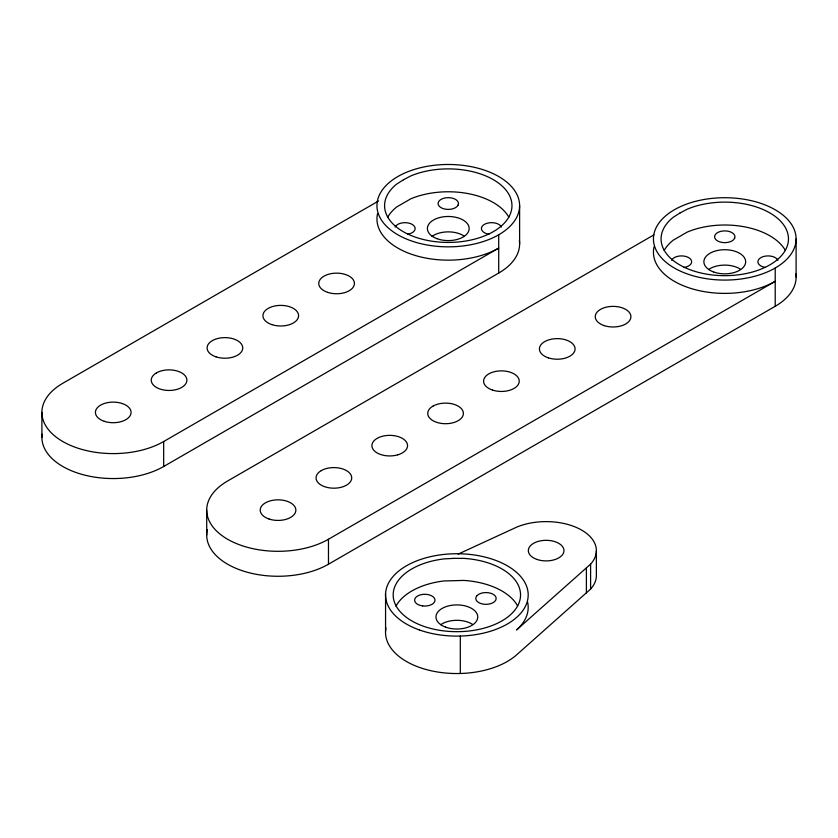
<?xml version="1.0" encoding="UTF-8"?>
<svg xmlns="http://www.w3.org/2000/svg" width="838" height="838" viewBox="0 0 838 838"><rect width="100%" height="100%" fill="white"/><g stroke="black" fill="none" stroke-linecap="round" stroke-linejoin="round"><path stroke-width="1.26" d="M527.615 602.187A71.324 41.177 0 0 1 516.533 629.966L590.601 564.11A50.228 28.995 0 0 0 579.257 528.809A50.228 28.995 0 0 0 517.151 526.924L458.187 554.096M385.951 627.892A71.324 41.177 0 0 0 432.785 671.123A71.324 41.177 0 0 0 516.533 654.928L590.601 589.072A50.228 28.995 0 0 0 596.373 575.947L596.373 550.985M432.062 236.326L434.325 234.954A20.887 12.057 0 0 1 461.445 234.567L463.823 235.876M708.56 269.564L710.813 268.191A20.887 12.057 0 0 1 737.943 267.804L740.31 269.113M378.598 200.963L62.787 383.291A71.324 41.177 0 0 0 62.787 441.532A71.324 41.177 0 0 0 163.672 441.532L498.715 248.09A71.324 41.177 0 0 1 416.727 255.904A71.324 41.177 0 0 1 377.561 213.596M42.12 434.136A71.324 41.177 0 0 0 83.371 474.769A71.324 41.177 0 0 0 163.672 466.494L498.715 273.052A71.324 41.177 0 0 0 519.392 240.695M653.923 234.87L227.601 481.002A71.324 41.177 0 0 0 227.601 539.243A71.324 41.177 0 0 0 328.475 539.243L775.213 281.327A71.324 41.177 0 0 1 693.225 289.141A71.324 41.177 0 0 1 654.049 246.833M207.321 529.71A71.324 41.177 0 0 0 246.487 572.019A71.324 41.177 0 0 0 328.475 564.204L775.213 306.289A71.324 41.177 0 0 0 795.88 273.932M407.603 234.221L410.065 233.634A10.192 5.887 0 0 0 410.065 223.442L407.603 222.856A10.192 5.887 0 0 0 395.127 227.014M684.101 267.458L686.563 266.872A10.192 5.887 0 0 0 686.563 256.679L684.101 256.093A10.192 5.887 0 0 0 671.626 260.251M765.44 267.458L762.978 266.872A10.192 5.887 0 0 1 762.978 256.679L765.44 256.093A10.192 5.887 0 0 1 777.915 260.251M488.952 234.221L486.49 233.634A10.192 5.887 0 0 1 486.49 223.442L488.952 222.856A10.192 5.887 0 0 1 501.428 227.014M796.1 238.893A71.324 41.177 0 0 1 689.108 274.56A71.324 41.177 0 0 1 689.108 203.236A71.324 41.177 0 0 1 796.1 238.893L796.1 277.169M775.213 268.013L775.213 306.289M590.601 564.11L590.601 589.072M586.39 567.955L586.39 592.916M519.612 205.656A71.324 41.177 0 0 1 412.61 241.323A71.324 41.177 0 0 1 412.61 169.999A71.324 41.177 0 0 1 519.612 205.656L519.612 243.931M498.715 234.776L498.715 273.052M460.313 636.052L460.313 673.49M385.564 593.681L385.564 631.119M328.475 539.243L328.475 564.204M206.714 510.122L206.714 535.084M163.672 441.532L163.672 466.494M41.9 412.411L41.9 437.373M395.965 606.199A63.688 36.767 0 0 1 443.868 580.975L463.77 580.42A63.688 36.767 0 0 1 517.706 606.115M440.662 624.75A20.887 12.057 0 0 1 454.73 620.361L458.009 620.319A20.887 12.057 0 0 1 472.423 624.31M387.711 217.178A63.688 36.767 0 0 1 396.751 206.923L410.84 198.795A63.688 36.767 0 0 1 508.844 217.178M664.199 250.415A63.688 36.767 0 0 1 673.249 240.16L687.338 232.032A63.688 36.767 0 0 1 785.342 250.415M476.906 595.766L476.015 597.211A10.192 5.887 0 0 0 489.078 604.062L491.487 603.402A10.192 5.887 0 0 0 492.817 594.1A10.192 5.887 0 0 0 476.906 595.766M458.124 205.059L457.098 206.473A10.192 5.887 0 0 1 439.458 206.473L438.431 205.059A10.192 5.887 0 0 1 448.278 197.653A10.192 5.887 0 0 1 458.124 205.059M734.612 238.296L733.596 239.71A10.192 5.887 0 0 1 715.945 239.71L714.929 238.296A10.192 5.887 0 0 1 724.776 230.89A10.192 5.887 0 0 1 734.612 238.296M156.465 372.889L154.642 374.115A17.828 10.297 0 0 0 156.465 387.449A17.828 10.297 0 0 0 179.552 388.497L181.678 387.449A17.828 10.297 0 0 0 181.678 372.889A17.828 10.297 0 0 0 156.465 372.889M321.268 470.61L319.456 471.836A17.828 10.297 0 0 0 321.268 485.171A17.828 10.297 0 0 0 344.366 486.218L346.492 485.171A17.828 10.297 0 0 0 346.492 470.61A17.828 10.297 0 0 0 321.268 470.61M432.953 406.126L431.141 407.352A17.828 10.297 0 0 0 431.999 420.089A17.828 10.297 0 0 0 453.662 422.582L456.05 421.734A17.828 10.297 0 0 0 458.177 406.126L456.05 405.079A17.828 10.297 0 0 0 432.953 406.126M403.455 179.782L396.751 184.046A63.688 36.767 0 0 0 435.037 241.627A63.688 36.767 0 0 0 510.572 198.009A63.688 36.767 0 0 0 410.84 175.907L403.455 179.782M679.953 213.02L673.249 217.283A63.688 36.767 0 0 0 711.525 274.864A63.688 36.767 0 0 0 787.071 231.246A63.688 36.767 0 0 0 687.338 209.144L679.953 213.02M397.82 454.825L395.232 455.443A17.828 10.297 0 0 1 377.11 452.929L375.298 451.692A17.828 10.297 0 0 1 384.213 435.854L386.936 435.477A17.828 10.297 0 0 1 400.208 437.321L402.334 438.368A17.828 10.297 0 0 1 397.82 454.825M453.798 558.37L443.868 558.925A63.688 36.767 0 0 0 405.194 616.412A63.688 36.767 0 0 0 511.892 613.426A63.688 36.767 0 0 0 463.77 558.37L453.798 558.37M422.635 605.916L420.131 605.392A10.192 5.887 0 0 1 417.251 596.206A10.192 5.887 0 0 1 433.361 596.981L434.503 598.363A10.192 5.887 0 0 1 422.635 605.916M419.356 629.946A71.324 41.177 0 0 0 528.16 596.164A71.324 41.177 0 0 0 423.075 558.653A71.324 41.177 0 0 0 419.356 629.946M445.439 627.065A20.887 12.057 0 0 0 477.723 617.627A20.887 12.057 0 0 0 447.429 606.209A20.887 12.057 0 0 0 445.439 627.065M537.032 559.459A17.828 10.297 0 0 0 563.974 550.744A17.828 10.297 0 0 0 537.43 541.631A17.828 10.297 0 0 0 537.032 559.459M271.837 324.61A17.828 10.297 0 0 0 298.59 315.685A17.828 10.297 0 0 0 271.837 306.771A17.828 10.297 0 0 0 271.837 324.61M327.679 292.368A17.828 10.297 0 0 0 354.432 283.454A17.828 10.297 0 0 0 327.679 274.529A17.828 10.297 0 0 0 327.679 292.368M104.31 421.325A17.828 10.297 0 0 0 131.063 412.411A17.828 10.297 0 0 0 104.31 403.497A17.828 10.297 0 0 0 104.31 421.325M215.995 356.841A17.828 10.297 0 0 0 242.748 347.927A17.828 10.297 0 0 0 215.995 339.013A17.828 10.297 0 0 0 215.995 356.841M436.87 238.641A20.887 12.057 0 0 0 469.133 229.183A20.887 12.057 0 0 0 438.819 217.786A20.887 12.057 0 0 0 436.87 238.641M269.124 519.047A17.828 10.297 0 0 0 295.866 510.122A17.828 10.297 0 0 0 269.124 501.208A17.828 10.297 0 0 0 269.124 519.047M713.368 271.879A20.887 12.057 0 0 0 745.631 262.42A20.887 12.057 0 0 0 715.317 251.023A20.887 12.057 0 0 0 713.368 271.879M604.167 325.605A17.828 10.297 0 0 0 630.92 316.691A17.828 10.297 0 0 0 604.167 307.766A17.828 10.297 0 0 0 604.167 325.605M492.493 390.079A17.828 10.297 0 0 0 519.235 381.164A17.828 10.297 0 0 0 492.493 372.25A17.828 10.297 0 0 0 492.493 390.079M548.335 357.847A17.828 10.297 0 0 0 575.078 348.922A17.828 10.297 0 0 0 548.335 340.008A17.828 10.297 0 0 0 548.335 357.847"/></g></svg>
